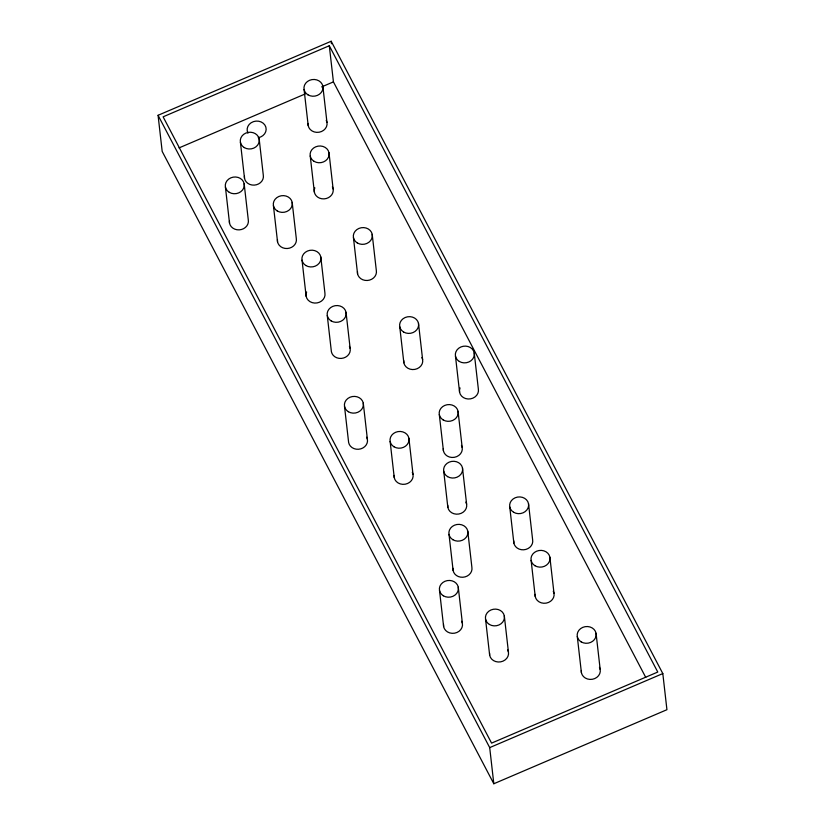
<?xml version="1.0" encoding="UTF-8"?>
<svg xmlns="http://www.w3.org/2000/svg" width="825" height="825" viewBox="0 0 825 825"><rect width="100%" height="100%" fill="white"/><g stroke="black" fill="none" stroke-linecap="round" stroke-linejoin="round"><path stroke-width="1.24" d="M158.07 115.294L331.186 41.25L662.815 673.571L666.93 709.706L493.814 783.75L162.185 151.429L158.07 115.294L489.699 747.615L493.814 783.75M329.299 45.746L163.113 116.82L491.576 743.119L657.773 672.045L329.299 45.746L333.424 81.881L645.738 677.377M179.015 147.912L305.137 93.978M321.637 86.914L333.424 81.881M489.699 747.615L662.815 673.571M596.062 633.28L600.177 669.415M577.294 636.539L581.408 672.674M549.873 557.133L553.998 593.268M528.516 503.673L532.63 539.808A9.529 8.374 -6.5 0 1 523.586 549.801A9.529 8.374 -6.5 0 1 513.779 540.88M531.114 560.392L535.229 596.527M509.747 506.921L513.862 543.056M504.312 615.863L508.427 651.998M474.22 352.863L478.345 388.998A9.529 8.374 -6.5 0 1 468.053 398.991A9.529 8.374 -6.5 0 1 460.051 387.925M485.543 619.121L489.658 655.256M455.462 356.122L459.577 392.257M458.061 411.324L462.186 447.459M462.495 468.033L466.62 504.168M467.765 531.114L471.879 567.249A9.529 8.374 -6.5 0 1 462.835 577.252A9.529 8.374 -6.5 0 1 453.028 568.322M439.302 414.583L443.417 450.718M458.267 587.194L462.392 623.329M443.737 471.292L447.851 507.427M449.006 534.373L453.121 570.508M418.502 323.41L422.617 359.545M439.508 590.452L443.623 626.587M399.733 326.669L403.858 362.804M408.891 438.209L413.005 474.344M372.209 234.352L376.324 270.487A9.529 8.374 -6.5 0 1 367.269 280.479A9.529 8.374 -6.5 0 1 357.472 271.549M390.122 441.457L394.247 477.593M331.186 41.25L331.475 43.746M353.44 237.6L357.555 273.735M363.278 403.147L367.393 439.282M322.843 86.233L326.958 122.368M329 152.749L333.114 188.884M346.036 312.304L350.151 348.439M344.51 406.395L348.635 442.53A9.529 8.374 -6.5 0 0 360.793 448.852A9.529 8.374 -6.5 0 0 366.671 437.209M304.074 89.482L308.199 125.617M310.231 155.997L314.346 192.132M320.791 256.936L324.916 293.071A9.529 8.374 -6.5 0 1 314.624 303.064A9.529 8.374 -6.5 0 1 306.622 291.988M327.278 315.562L331.392 351.698A9.529 8.374 -6.5 0 0 343.561 358.009A9.529 8.374 -6.5 0 0 349.429 346.366M302.032 260.184L306.147 296.319M292.184 202.383L296.299 238.518A9.529 8.374 -6.5 0 1 287.255 248.511A9.529 8.374 -6.5 0 1 277.448 239.58M273.415 205.631L277.53 241.766M259.174 138.982L263.288 175.117A9.529 8.374 -6.5 0 1 254.244 185.12A9.529 8.374 -6.5 0 1 244.437 176.189M240.405 142.24L244.52 178.375M244.159 183.738L248.284 219.873A9.529 8.374 -6.5 0 1 239.229 229.866A9.529 8.374 -6.5 0 1 229.432 220.945M225.4 186.986L229.515 223.121M247.985 133.165A9.529 8.374 -6.5 0 1 253.461 121.636A9.529 8.374 -6.5 0 1 265.856 127.122A9.529 8.374 -6.5 0 1 258.215 137.693M461.453 445.387A9.529 8.374 -6.5 0 1 454.369 457.318A9.529 8.374 -6.5 0 1 443.324 448.532M553.266 591.195A9.529 8.374 -6.5 0 1 546.181 603.127A9.529 8.374 -6.5 0 1 535.147 594.34M332.382 186.801A9.529 8.374 -6.5 0 1 324.06 198.877A9.529 8.374 -6.5 0 1 314.82 187.801M421.895 357.472A9.529 8.374 -6.5 0 1 414.81 369.404A9.529 8.374 -6.5 0 1 403.765 360.618M465.888 502.095A9.529 8.374 -6.5 0 1 458.803 514.027A9.529 8.374 -6.5 0 1 447.769 505.24M507.705 649.925A9.529 8.374 -6.5 0 1 500.62 661.856A9.529 8.374 -6.5 0 1 489.576 653.07M412.283 472.271A9.529 8.374 -6.5 0 1 405.199 484.203A9.529 8.374 -6.5 0 1 394.154 475.417M599.455 667.342A9.529 8.374 -6.5 0 1 592.371 679.274A9.529 8.374 -6.5 0 1 581.326 670.488M461.66 621.256A9.529 8.374 -6.5 0 1 454.575 633.188A9.529 8.374 -6.5 0 1 443.541 624.401M326.236 120.285A9.529 8.374 -6.5 0 1 319.151 132.217A9.529 8.374 -6.5 0 1 308.107 123.43M357.297 242.942A9.529 8.374 -6.5 0 0 372.292 236.528A9.529 8.374 -6.5 0 0 358.875 228.443A9.529 8.374 -6.5 0 0 357.297 242.942M331.134 320.904A9.529 8.374 -6.5 0 0 346.129 314.49A9.529 8.374 -6.5 0 0 332.712 306.405A9.529 8.374 -6.5 0 0 331.134 320.904M443.159 419.925A9.529 8.374 -6.5 0 0 458.153 413.511A9.529 8.374 -6.5 0 0 444.737 405.426A9.529 8.374 -6.5 0 0 443.159 419.925M452.863 539.715A9.529 8.374 -6.5 0 0 467.858 533.301A9.529 8.374 -6.5 0 0 454.441 525.216A9.529 8.374 -6.5 0 0 452.863 539.715M534.971 565.733A9.529 8.374 -6.5 0 0 549.966 559.319A9.529 8.374 -6.5 0 0 536.549 551.234A9.529 8.374 -6.5 0 0 534.971 565.733M314.088 161.339A9.529 8.374 -6.5 0 0 329.082 154.935A9.529 8.374 -6.5 0 0 315.666 146.84A9.529 8.374 -6.5 0 0 314.088 161.339M244.262 147.582A9.529 8.374 -6.5 0 0 259.256 141.168A9.529 8.374 -6.5 0 0 245.84 133.083A9.529 8.374 -6.5 0 0 244.262 147.582M403.6 332.011A9.529 8.374 -6.5 0 0 418.584 325.597A9.529 8.374 -6.5 0 0 405.168 317.512A9.529 8.374 -6.5 0 0 403.6 332.011M447.593 476.633A9.529 8.374 -6.5 0 0 462.588 470.219A9.529 8.374 -6.5 0 0 449.171 462.134A9.529 8.374 -6.5 0 0 447.593 476.633M489.411 624.463A9.529 8.374 -6.5 0 0 504.395 618.049A9.529 8.374 -6.5 0 0 490.978 609.964A9.529 8.374 -6.5 0 0 489.411 624.463M277.282 210.973A9.529 8.374 -6.5 0 0 292.267 204.559A9.529 8.374 -6.5 0 0 278.85 196.474A9.529 8.374 -6.5 0 0 277.282 210.973M305.889 265.537A9.529 8.374 -6.5 0 0 320.884 259.122A9.529 8.374 -6.5 0 0 307.467 251.037A9.529 8.374 -6.5 0 0 305.889 265.537M348.377 411.737A9.529 8.374 -6.5 0 0 363.361 405.333A9.529 8.374 -6.5 0 0 349.944 397.248A9.529 8.374 -6.5 0 0 348.377 411.737M393.989 446.799A9.529 8.374 -6.5 0 0 408.983 440.395A9.529 8.374 -6.5 0 0 395.557 432.31A9.529 8.374 -6.5 0 0 393.989 446.799M513.614 512.263A9.529 8.374 -6.5 0 0 528.598 505.859A9.529 8.374 -6.5 0 0 515.182 497.774A9.529 8.374 -6.5 0 0 513.614 512.263M307.942 94.823A9.529 8.374 -6.5 0 0 322.936 88.419A9.529 8.374 -6.5 0 0 309.509 80.324A9.529 8.374 -6.5 0 0 307.942 94.823M229.257 192.328A9.529 8.374 -6.5 0 0 244.252 185.924A9.529 8.374 -6.5 0 0 230.835 177.839A9.529 8.374 -6.5 0 0 229.257 192.328M459.319 361.463A9.529 8.374 -6.5 0 0 474.313 355.049A9.529 8.374 -6.5 0 0 460.897 346.964A9.529 8.374 -6.5 0 0 459.319 361.463M443.365 595.794A9.529 8.374 -6.5 0 0 458.36 589.38A9.529 8.374 -6.5 0 0 444.943 581.295A9.529 8.374 -6.5 0 0 443.365 595.794M581.161 641.881A9.529 8.374 -6.5 0 0 596.145 635.467A9.529 8.374 -6.5 0 0 582.728 627.382A9.529 8.374 -6.5 0 0 581.161 641.881"/></g></svg>
